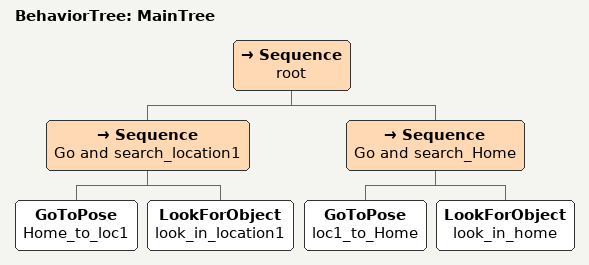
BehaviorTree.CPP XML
<root main_tree_to_execute = "MainTree" >
    <BehaviorTree ID="MainTree">
        <Sequence name="root">
            <Sequence name="Go and search_location1">
                <GoToPose       name="Home_to_loc1"   />
                <LookForObject  name="look_in_location1"/>
            </Sequence>

            <Sequence name="Go and search_Home">
                <GoToPose       name="loc1_to_Home" />
                <LookForObject  name="look_in_home"/>
            </Sequence>

        </Sequence>
    </BehaviorTree>
 </root>
